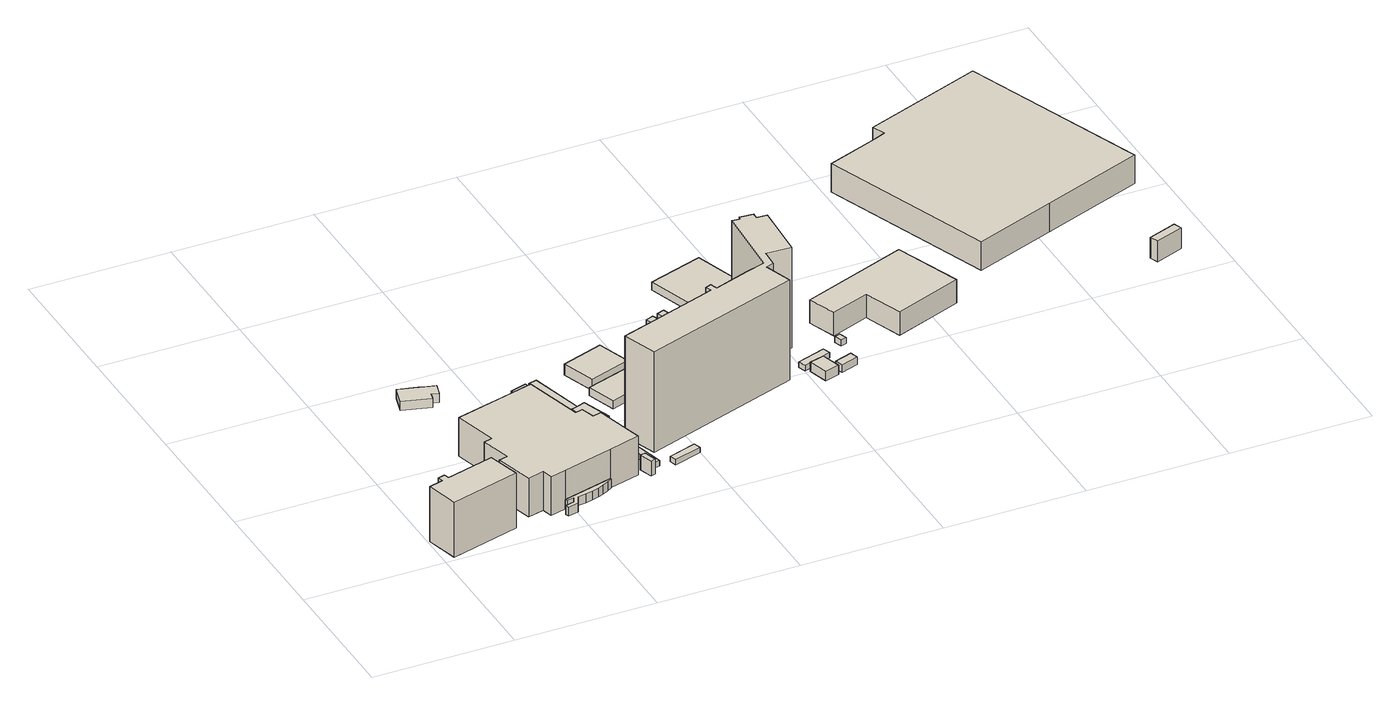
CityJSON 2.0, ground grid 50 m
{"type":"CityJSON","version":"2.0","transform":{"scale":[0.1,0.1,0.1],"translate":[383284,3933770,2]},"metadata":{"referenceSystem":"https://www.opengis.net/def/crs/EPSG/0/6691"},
"CityObjects":{
"building1":{"type":"Building","attributes":{"多摩水系多摩川、浅川、大栗川洪水浸水想定区域（計画規模）.規模":"L1","多摩水系多摩川、浅川、大栗川洪水浸水想定区域（計画規模）.浸水ランク":"2","多摩水系多摩川、浅川、大栗川洪水浸水想定区域（計画規模）.浸水深":2.05,"多摩水系多摩川、浅川、大栗川洪水浸水想定区域（想定最大規模）.規模":"L2","多摩水系多摩川、浅川、大栗川洪水浸水想定区域（想定最大規模）.浸水ランク":"3","多摩水系多摩川、浅川、大栗川洪水浸水想定区域（想定最大規模）.浸水深":3.03,"多摩水系多摩川、浅川、大栗川洪水浸水想定区域（想定最大規模）.継続時間":11.77,"measuredHeight":20.6,"BuildingDetails.buildingRoofEdgeArea":0,"BuildingDetails.districtsAndZonesType":"12","BuildingDetails.prefecture":"13","BuildingDetails.city":"13111","BuildingDetails.surveyYear":2016},"address":[{"country":"日本","locality":"東京都大田区南六郷三丁目"}],"geometry":[{"type":"Solid","lod":"1","boundaries":[[[[0,1,2,3,4,5,6,7]],[[6,8,9,7]],[[5,10,8,6]],[[4,11,10,5]],[[3,12,11,4]],[[2,13,12,3]],[[1,14,13,2]],[[0,15,14,1]],[[7,9,15,0]],[[8,10,11,12,13,14,15,9]]]]}]},
"building2":{"type":"Building","attributes":{"大字・町コード":"58","町・丁目コード":"3","13_区市町村コード_大字・町コード_町・丁目コード":"13111058003","多摩水系多摩川、浅川、大栗川洪水浸水想定区域（計画規模）.規模":"L1","多摩水系多摩川、浅川、大栗川洪水浸水想定区域（計画規模）.浸水ランク":"2","多摩水系多摩川、浅川、大栗川洪水浸水想定区域（計画規模）.浸水深":1.84,"多摩水系多摩川、浅川、大栗川洪水浸水想定区域（想定最大規模）.規模":"L2","多摩水系多摩川、浅川、大栗川洪水浸水想定区域（想定最大規模）.浸水ランク":"3","多摩水系多摩川、浅川、大栗川洪水浸水想定区域（想定最大規模）.浸水深":3.28,"多摩水系多摩川、浅川、大栗川洪水浸水想定区域（想定最大規模）.継続時間":15.07,"城南地区河川流域洪水浸水想定区域（想定最大規模）.規模":"L2","城南地区河川流域洪水浸水想定区域（想定最大規模）.浸水ランク":"1","城南地区河川流域洪水浸水想定区域（想定最大規模）.浸水深":0.08,"measuredHeight":3.4,"BuildingDetails.buildingRoofEdgeArea":87.39,"BuildingDetails.districtsAndZonesType":"12","BuildingDetails.prefecture":"13","BuildingDetails.city":"13111","BuildingDetails.surveyYear":2016},"address":[{"country":"日本","locality":"東京都大田区南六郷三丁目"}],"geometry":[{"type":"Solid","lod":"1","boundaries":[[[[16,17,18,19,20,21,22,23]],[[22,24,25,23]],[[21,26,24,22]],[[20,27,26,21]],[[19,28,27,20]],[[18,29,28,19]],[[17,30,29,18]],[[16,31,30,17]],[[23,25,31,16]],[[24,26,27,28,29,30,31,25]]]]}]},
"building3":{"type":"Building","attributes":{"大字・町コード":"58","町・丁目コード":"3","13_区市町村コード_大字・町コード_町・丁目コード":"13111058003","多摩水系多摩川、浅川、大栗川洪水浸水想定区域（計画規模）.規模":"L1","多摩水系多摩川、浅川、大栗川洪水浸水想定区域（計画規模）.浸水ランク":"2","多摩水系多摩川、浅川、大栗川洪水浸水想定区域（計画規模）.浸水深":1.81,"多摩水系多摩川、浅川、大栗川洪水浸水想定区域（想定最大規模）.規模":"L2","多摩水系多摩川、浅川、大栗川洪水浸水想定区域（想定最大規模）.浸水ランク":"2","多摩水系多摩川、浅川、大栗川洪水浸水想定区域（想定最大規模）.浸水深":2.9,"多摩水系多摩川、浅川、大栗川洪水浸水想定区域（想定最大規模）.継続時間":11.2,"measuredHeight":14.2,"BuildingDetails.buildingRoofEdgeArea":37.57,"BuildingDetails.districtsAndZonesType":"12","BuildingDetails.prefecture":"13","BuildingDetails.city":"13111","BuildingDetails.surveyYear":2016},"address":[{"country":"日本","locality":"東京都大田区南六郷三丁目"}],"geometry":[{"type":"Solid","lod":"1","boundaries":[[[[32,33,34,35,36,37,38,39,40,41,42,43,44,45,46]],[[45,47,48,46]],[[44,49,47,45]],[[43,50,49,44]],[[42,51,50,43]],[[41,52,51,42]],[[40,53,52,41]],[[39,54,53,40]],[[38,55,54,39]],[[37,56,55,38]],[[36,57,56,37]],[[35,58,57,36]],[[34,59,58,35]],[[33,60,59,34]],[[32,61,60,33]],[[46,48,61,32]],[[47,49,50,51,52,53,54,55,56,57,58,59,60,61,48]]]]}]},
"building4":{"type":"Building","attributes":{"大字・町コード":"58","町・丁目コード":"3","13_区市町村コード_大字・町コード_町・丁目コード":"13111058003","多摩水系多摩川、浅川、大栗川洪水浸水想定区域（計画規模）.規模":"L1","多摩水系多摩川、浅川、大栗川洪水浸水想定区域（計画規模）.浸水ランク":"2","多摩水系多摩川、浅川、大栗川洪水浸水想定区域（計画規模）.浸水深":1.79,"多摩水系多摩川、浅川、大栗川洪水浸水想定区域（想定最大規模）.規模":"L2","多摩水系多摩川、浅川、大栗川洪水浸水想定区域（想定最大規模）.浸水ランク":"3","多摩水系多摩川、浅川、大栗川洪水浸水想定区域（想定最大規模）.浸水深":3,"多摩水系多摩川、浅川、大栗川洪水浸水想定区域（想定最大規模）.継続時間":12,"measuredHeight":33,"BuildingDetails.buildingRoofEdgeArea":1595.52,"BuildingDetails.districtsAndZonesType":"12","BuildingDetails.prefecture":"13","BuildingDetails.city":"13111","BuildingDetails.surveyYear":2016},"address":[{"country":"日本","locality":"東京都大田区南六郷三丁目"}],"geometry":[{"type":"Solid","lod":"1","boundaries":[[[[62,63,64,65,66,67,68,69,70,71,72,73,74,75,76,77,78,79]],[[78,80,81,79]],[[77,82,80,78]],[[76,83,82,77]],[[75,84,83,76]],[[74,85,84,75]],[[73,86,85,74]],[[72,87,86,73]],[[71,88,87,72]],[[70,89,88,71]],[[69,90,89,70]],[[68,91,90,69]],[[67,92,91,68]],[[66,93,92,67]],[[65,94,93,66]],[[64,95,94,65]],[[63,96,95,64]],[[62,97,96,63]],[[79,81,97,62]],[[80,82,83,84,85,86,87,88,89,90,91,92,93,94,95,96,97,81]]]]}]},
"building5":{"type":"Building","attributes":{"大字・町コード":"58","町・丁目コード":"3","13_区市町村コード_大字・町コード_町・丁目コード":"13111058003","多摩水系多摩川、浅川、大栗川洪水浸水想定区域（計画規模）.規模":"L1","多摩水系多摩川、浅川、大栗川洪水浸水想定区域（計画規模）.浸水ランク":"2","多摩水系多摩川、浅川、大栗川洪水浸水想定区域（計画規模）.浸水深":2.07,"多摩水系多摩川、浅川、大栗川洪水浸水想定区域（想定最大規模）.規模":"L2","多摩水系多摩川、浅川、大栗川洪水浸水想定区域（想定最大規模）.浸水ランク":"2","多摩水系多摩川、浅川、大栗川洪水浸水想定区域（想定最大規模）.浸水深":2.94,"多摩水系多摩川、浅川、大栗川洪水浸水想定区域（想定最大規模）.継続時間":11.47,"measuredHeight":5.6,"BuildingDetails.buildingRoofEdgeArea":9.25,"BuildingDetails.districtsAndZonesType":"12","BuildingDetails.prefecture":"13","BuildingDetails.city":"13111","BuildingDetails.surveyYear":2016},"address":[{"country":"日本","locality":"東京都大田区南六郷三丁目"}],"geometry":[{"type":"Solid","lod":"1","boundaries":[[[[98,99,100,101]],[[100,102,103,101]],[[99,104,102,100]],[[98,105,104,99]],[[101,103,105,98]],[[102,104,105,103]]]]}]},
"building6":{"type":"Building","attributes":{"大字・町コード":"58","町・丁目コード":"3","13_区市町村コード_大字・町コード_町・丁目コード":"13111058003","多摩水系多摩川、浅川、大栗川洪水浸水想定区域（計画規模）.規模":"L1","多摩水系多摩川、浅川、大栗川洪水浸水想定区域（計画規模）.浸水ランク":"2","多摩水系多摩川、浅川、大栗川洪水浸水想定区域（計画規模）.浸水深":1.73,"多摩水系多摩川、浅川、大栗川洪水浸水想定区域（想定最大規模）.規模":"L2","多摩水系多摩川、浅川、大栗川洪水浸水想定区域（想定最大規模）.浸水ランク":"3","多摩水系多摩川、浅川、大栗川洪水浸水想定区域（想定最大規模）.浸水深":3.16,"多摩水系多摩川、浅川、大栗川洪水浸水想定区域（想定最大規模）.継続時間":13.58,"城南地区河川流域洪水浸水想定区域（想定最大規模）.規模":"L2","城南地区河川流域洪水浸水想定区域（想定最大規模）.浸水ランク":"1","城南地区河川流域洪水浸水想定区域（想定最大規模）.浸水深":0.024,"measuredHeight":3,"BuildingDetails.buildingRoofEdgeArea":34.64,"BuildingDetails.districtsAndZonesType":"12","BuildingDetails.prefecture":"13","BuildingDetails.city":"13111","BuildingDetails.surveyYear":2016},"address":[{"country":"日本","locality":"東京都大田区南六郷三丁目"}],"geometry":[{"type":"Solid","lod":"1","boundaries":[[[[106,107,108,109]],[[108,110,111,109]],[[107,112,110,108]],[[106,113,112,107]],[[109,111,113,106]],[[110,112,113,111]]]]}]},
"building7":{"type":"Building","attributes":{"大字・町コード":"58","町・丁目コード":"3","13_区市町村コード_大字・町コード_町・丁目コード":"13111058003","多摩水系多摩川、浅川、大栗川洪水浸水想定区域（計画規模）.規模":"L1","多摩水系多摩川、浅川、大栗川洪水浸水想定区域（計画規模）.浸水ランク":"2","多摩水系多摩川、浅川、大栗川洪水浸水想定区域（計画規模）.浸水深":2.07,"多摩水系多摩川、浅川、大栗川洪水浸水想定区域（想定最大規模）.規模":"L2","多摩水系多摩川、浅川、大栗川洪水浸水想定区域（想定最大規模）.浸水ランク":"2","多摩水系多摩川、浅川、大栗川洪水浸水想定区域（想定最大規模）.浸水深":2.94,"多摩水系多摩川、浅川、大栗川洪水浸水想定区域（想定最大規模）.継続時間":11.47,"measuredHeight":2.1,"BuildingDetails.buildingRoofEdgeArea":70.02,"BuildingDetails.districtsAndZonesType":"12","BuildingDetails.prefecture":"13","BuildingDetails.city":"13111","BuildingDetails.surveyYear":2016},"address":[{"country":"日本","locality":"東京都大田区南六郷三丁目"}],"geometry":[{"type":"Solid","lod":"1","boundaries":[[[[114,115,116,117]],[[116,118,119,117]],[[115,120,118,116]],[[114,121,120,115]],[[117,119,121,114]],[[118,120,121,119]]]]}]},
"building8":{"type":"Building","attributes":{"大字・町コード":"58","町・丁目コード":"3","13_区市町村コード_大字・町コード_町・丁目コード":"13111058003","多摩水系多摩川、浅川、大栗川洪水浸水想定区域（計画規模）.規模":"L1","多摩水系多摩川、浅川、大栗川洪水浸水想定区域（計画規模）.浸水ランク":"2","多摩水系多摩川、浅川、大栗川洪水浸水想定区域（計画規模）.浸水深":1.91,"多摩水系多摩川、浅川、大栗川洪水浸水想定区域（想定最大規模）.規模":"L2","多摩水系多摩川、浅川、大栗川洪水浸水想定区域（想定最大規模）.浸水ランク":"2","多摩水系多摩川、浅川、大栗川洪水浸水想定区域（想定最大規模）.浸水深":2.97,"多摩水系多摩川、浅川、大栗川洪水浸水想定区域（想定最大規模）.継続時間":11.72,"城南地区河川流域洪水浸水想定区域（想定最大規模）.規模":"L2","城南地区河川流域洪水浸水想定区域（想定最大規模）.浸水ランク":"1","城南地区河川流域洪水浸水想定区域（想定最大規模）.浸水深":0.08,"measuredHeight":2.3,"BuildingDetails.buildingRoofEdgeArea":62.45,"BuildingDetails.districtsAndZonesType":"12","BuildingDetails.prefecture":"13","BuildingDetails.city":"13111","BuildingDetails.surveyYear":2016},"address":[{"country":"日本","locality":"東京都大田区南六郷三丁目"}],"geometry":[{"type":"Solid","lod":"1","boundaries":[[[[122,123,124,125]],[[124,126,127,125]],[[123,128,126,124]],[[122,129,128,123]],[[125,127,129,122]],[[126,128,129,127]]]]}]},
"building9":{"type":"Building","attributes":{"大字・町コード":"58","町・丁目コード":"3","13_区市町村コード_大字・町コード_町・丁目コード":"13111058003","多摩水系多摩川、浅川、大栗川洪水浸水想定区域（計画規模）.規模":"L1","多摩水系多摩川、浅川、大栗川洪水浸水想定区域（計画規模）.浸水ランク":"2","多摩水系多摩川、浅川、大栗川洪水浸水想定区域（計画規模）.浸水深":1.91,"多摩水系多摩川、浅川、大栗川洪水浸水想定区域（想定最大規模）.規模":"L2","多摩水系多摩川、浅川、大栗川洪水浸水想定区域（想定最大規模）.浸水ランク":"2","多摩水系多摩川、浅川、大栗川洪水浸水想定区域（想定最大規模）.浸水深":2.97,"多摩水系多摩川、浅川、大栗川洪水浸水想定区域（想定最大規模）.継続時間":11.72,"measuredHeight":2.4,"BuildingDetails.buildingRoofEdgeArea":62.15,"BuildingDetails.districtsAndZonesType":"12","BuildingDetails.prefecture":"13","BuildingDetails.city":"13111","BuildingDetails.surveyYear":2016},"address":[{"country":"日本","locality":"東京都大田区南六郷三丁目"}],"geometry":[{"type":"Solid","lod":"1","boundaries":[[[[130,131,132,133]],[[132,134,135,133]],[[131,136,134,132]],[[130,137,136,131]],[[133,135,137,130]],[[134,136,137,135]]]]}]},
"building10":{"type":"Building","attributes":{"大字・町コード":"58","町・丁目コード":"3","13_区市町村コード_大字・町コード_町・丁目コード":"13111058003","多摩水系多摩川、浅川、大栗川洪水浸水想定区域（計画規模）.規模":"L1","多摩水系多摩川、浅川、大栗川洪水浸水想定区域（計画規模）.浸水ランク":"2","多摩水系多摩川、浅川、大栗川洪水浸水想定区域（計画規模）.浸水深":2.07,"多摩水系多摩川、浅川、大栗川洪水浸水想定区域（想定最大規模）.規模":"L2","多摩水系多摩川、浅川、大栗川洪水浸水想定区域（想定最大規模）.浸水ランク":"2","多摩水系多摩川、浅川、大栗川洪水浸水想定区域（想定最大規模）.浸水深":2.94,"多摩水系多摩川、浅川、大栗川洪水浸水想定区域（想定最大規模）.継続時間":11.47,"measuredHeight":5.5,"BuildingDetails.buildingRoofEdgeArea":28.66,"BuildingDetails.districtsAndZonesType":"12","BuildingDetails.prefecture":"13","BuildingDetails.city":"13111","BuildingDetails.surveyYear":2016},"address":[{"country":"日本","locality":"東京都大田区南六郷三丁目"}],"geometry":[{"type":"Solid","lod":"1","boundaries":[[[[138,139,140,141]],[[140,142,143,141]],[[139,144,142,140]],[[138,145,144,139]],[[141,143,145,138]],[[142,144,145,143]]]]}]},
"building11":{"type":"Building","attributes":{"大字・町コード":"58","町・丁目コード":"3","13_区市町村コード_大字・町コード_町・丁目コード":"13111058003","多摩水系多摩川、浅川、大栗川洪水浸水想定区域（計画規模）.規模":"L1","多摩水系多摩川、浅川、大栗川洪水浸水想定区域（計画規模）.浸水ランク":"2","多摩水系多摩川、浅川、大栗川洪水浸水想定区域（計画規模）.浸水深":1.58,"多摩水系多摩川、浅川、大栗川洪水浸水想定区域（想定最大規模）.規模":"L2","多摩水系多摩川、浅川、大栗川洪水浸水想定区域（想定最大規模）.浸水ランク":"2","多摩水系多摩川、浅川、大栗川洪水浸水想定区域（想定最大規模）.浸水深":2.84,"多摩水系多摩川、浅川、大栗川洪水浸水想定区域（想定最大規模）.継続時間":11.78,"城南地区河川流域洪水浸水想定区域（想定最大規模）.規模":"L2","城南地区河川流域洪水浸水想定区域（想定最大規模）.浸水ランク":"1","城南地区河川流域洪水浸水想定区域（想定最大規模）.浸水深":0.02,"measuredHeight":4.6,"BuildingDetails.buildingRoofEdgeArea":197.22,"BuildingDetails.districtsAndZonesType":"12","BuildingDetails.prefecture":"13","BuildingDetails.city":"13111","BuildingDetails.surveyYear":2016},"address":[{"country":"日本","locality":"東京都大田区南六郷三丁目"}],"geometry":[{"type":"Solid","lod":"1","boundaries":[[[[146,147,148,149]],[[148,150,151,149]],[[147,152,150,148]],[[146,153,152,147]],[[149,151,153,146]],[[150,152,153,151]]]]}]},
"building12":{"type":"Building","attributes":{"大字・町コード":"58","町・丁目コード":"3","13_区市町村コード_大字・町コード_町・丁目コード":"13111058003","多摩水系多摩川、浅川、大栗川洪水浸水想定区域（計画規模）.規模":"L1","多摩水系多摩川、浅川、大栗川洪水浸水想定区域（計画規模）.浸水ランク":"2","多摩水系多摩川、浅川、大栗川洪水浸水想定区域（計画規模）.浸水深":1.81,"多摩水系多摩川、浅川、大栗川洪水浸水想定区域（想定最大規模）.規模":"L2","多摩水系多摩川、浅川、大栗川洪水浸水想定区域（想定最大規模）.浸水ランク":"2","多摩水系多摩川、浅川、大栗川洪水浸水想定区域（想定最大規模）.浸水深":2.87,"多摩水系多摩川、浅川、大栗川洪水浸水想定区域（想定最大規模）.継続時間":11.72,"城南地区河川流域洪水浸水想定区域（想定最大規模）.規模":"L2","城南地区河川流域洪水浸水想定区域（想定最大規模）.浸水ランク":"1","城南地区河川流域洪水浸水想定区域（想定最大規模）.浸水深":0.01,"measuredHeight":4.5,"BuildingDetails.buildingRoofEdgeArea":563.83,"BuildingDetails.districtsAndZonesType":"12","BuildingDetails.prefecture":"13","BuildingDetails.city":"13111","BuildingDetails.surveyYear":2016},"address":[{"country":"日本","locality":"東京都大田区南六郷三丁目"}],"geometry":[{"type":"Solid","lod":"1","boundaries":[[[[154,155,156,157,158,159,160,161]],[[160,162,163,161]],[[159,164,162,160]],[[158,165,164,159]],[[157,166,165,158]],[[156,167,166,157]],[[155,168,167,156]],[[154,169,168,155]],[[161,163,169,154]],[[162,164,165,166,167,168,169,163]]]]}]},
"building13":{"type":"Building","attributes":{"大字・町コード":"58","町・丁目コード":"3","13_区市町村コード_大字・町コード_町・丁目コード":"13111058003","多摩水系多摩川、浅川、大栗川洪水浸水想定区域（計画規模）.規模":"L1","多摩水系多摩川、浅川、大栗川洪水浸水想定区域（計画規模）.浸水ランク":"2","多摩水系多摩川、浅川、大栗川洪水浸水想定区域（計画規模）.浸水深":2.07,"多摩水系多摩川、浅川、大栗川洪水浸水想定区域（想定最大規模）.規模":"L2","多摩水系多摩川、浅川、大栗川洪水浸水想定区域（想定最大規模）.浸水ランク":"2","多摩水系多摩川、浅川、大栗川洪水浸水想定区域（想定最大規模）.浸水深":2.94,"多摩水系多摩川、浅川、大栗川洪水浸水想定区域（想定最大規模）.継続時間":11.47,"城南地区河川流域洪水浸水想定区域（想定最大規模）.規模":"L2","城南地区河川流域洪水浸水想定区域（想定最大規模）.浸水ランク":"1","城南地区河川流域洪水浸水想定区域（想定最大規模）.浸水深":0.096,"measuredHeight":42.7,"BuildingDetails.buildingRoofEdgeArea":1057.32,"BuildingDetails.districtsAndZonesType":"12","BuildingDetails.prefecture":"13","BuildingDetails.city":"13111","BuildingDetails.surveyYear":2016},"address":[{"country":"日本","locality":"東京都大田区南六郷三丁目"}],"geometry":[{"type":"Solid","lod":"1","boundaries":[[[[170,171,172,173,174,175,176,177,178,179,180,181,182,183,184,185,186,187,188,189,190,191]],[[190,192,193,191]],[[189,194,192,190]],[[188,195,194,189]],[[187,196,195,188]],[[186,197,196,187]],[[185,198,197,186]],[[184,199,198,185]],[[183,200,199,184]],[[182,201,200,183]],[[181,202,201,182]],[[180,203,202,181]],[[179,204,203,180]],[[178,205,204,179]],[[177,206,205,178]],[[176,207,206,177]],[[175,208,207,176]],[[174,209,208,175]],[[173,210,209,174]],[[172,211,210,173]],[[171,212,211,172]],[[170,213,212,171]],[[191,193,213,170]],[[192,194,195,196,197,198,199,200,201,202,203,204,205,206,207,208,209,210,211,212,213,193]]]]}]},
"building14":{"type":"Building","attributes":{"大字・町コード":"58","町・丁目コード":"3","13_区市町村コード_大字・町コード_町・丁目コード":"13111058003","多摩水系多摩川、浅川、大栗川洪水浸水想定区域（計画規模）.規模":"L1","多摩水系多摩川、浅川、大栗川洪水浸水想定区域（計画規模）.浸水ランク":"2","多摩水系多摩川、浅川、大栗川洪水浸水想定区域（計画規模）.浸水深":1.36,"多摩水系多摩川、浅川、大栗川洪水浸水想定区域（想定最大規模）.規模":"L2","多摩水系多摩川、浅川、大栗川洪水浸水想定区域（想定最大規模）.浸水ランク":"2","多摩水系多摩川、浅川、大栗川洪水浸水想定区域（想定最大規模）.浸水深":2.71,"多摩水系多摩川、浅川、大栗川洪水浸水想定区域（想定最大規模）.継続時間":11.72,"measuredHeight":2.3,"BuildingDetails.buildingRoofEdgeArea":36.89,"BuildingDetails.districtsAndZonesType":"12","BuildingDetails.prefecture":"13","BuildingDetails.city":"13111","BuildingDetails.surveyYear":2016},"address":[{"country":"日本","locality":"東京都大田区南六郷三丁目"}],"geometry":[{"type":"Solid","lod":"1","boundaries":[[[[214,215,216,217]],[[216,218,219,217]],[[215,220,218,216]],[[214,221,220,215]],[[217,219,221,214]],[[218,220,221,219]]]]}]},
"building15":{"type":"Building","attributes":{"大字・町コード":"58","町・丁目コード":"3","13_区市町村コード_大字・町コード_町・丁目コード":"13111058003","多摩水系多摩川、浅川、大栗川洪水浸水想定区域（計画規模）.規模":"L1","多摩水系多摩川、浅川、大栗川洪水浸水想定区域（計画規模）.浸水ランク":"2","多摩水系多摩川、浅川、大栗川洪水浸水想定区域（計画規模）.浸水深":1.33,"多摩水系多摩川、浅川、大栗川洪水浸水想定区域（想定最大規模）.規模":"L2","多摩水系多摩川、浅川、大栗川洪水浸水想定区域（想定最大規模）.浸水ランク":"2","多摩水系多摩川、浅川、大栗川洪水浸水想定区域（想定最大規模）.浸水深":2.6,"多摩水系多摩川、浅川、大栗川洪水浸水想定区域（想定最大規模）.継続時間":10.93,"measuredHeight":2.4,"BuildingDetails.buildingRoofEdgeArea":28.53,"BuildingDetails.districtsAndZonesType":"12","BuildingDetails.prefecture":"13","BuildingDetails.city":"13111","BuildingDetails.surveyYear":2016},"address":[{"country":"日本","locality":"東京都大田区南六郷三丁目"}],"geometry":[{"type":"Solid","lod":"1","boundaries":[[[[222,223,224,225]],[[224,226,227,225]],[[223,228,226,224]],[[222,229,228,223]],[[225,227,229,222]],[[226,228,229,227]]]]}]},
"building16":{"type":"Building","attributes":{"大字・町コード":"58","町・丁目コード":"3","13_区市町村コード_大字・町コード_町・丁目コード":"13111058003","多摩水系多摩川、浅川、大栗川洪水浸水想定区域（計画規模）.規模":"L1","多摩水系多摩川、浅川、大栗川洪水浸水想定区域（計画規模）.浸水ランク":"2","多摩水系多摩川、浅川、大栗川洪水浸水想定区域（計画規模）.浸水深":1.97,"多摩水系多摩川、浅川、大栗川洪水浸水想定区域（想定最大規模）.規模":"L2","多摩水系多摩川、浅川、大栗川洪水浸水想定区域（想定最大規模）.浸水ランク":"2","多摩水系多摩川、浅川、大栗川洪水浸水想定区域（想定最大規模）.浸水深":2.86,"多摩水系多摩川、浅川、大栗川洪水浸水想定区域（想定最大規模）.継続時間":10.65,"城南地区河川流域洪水浸水想定区域（想定最大規模）.規模":"L2","城南地区河川流域洪水浸水想定区域（想定最大規模）.浸水ランク":"1","城南地区河川流域洪水浸水想定区域（想定最大規模）.浸水深":0.01,"measuredHeight":7.3,"BuildingDetails.buildingRoofEdgeArea":30.45,"BuildingDetails.districtsAndZonesType":"12","BuildingDetails.prefecture":"13","BuildingDetails.city":"13111","BuildingDetails.surveyYear":2016},"address":[{"country":"日本","locality":"東京都大田区南六郷三丁目"}],"geometry":[{"type":"Solid","lod":"1","boundaries":[[[[185,230,231,232,233,186]],[[233,234,235,186]],[[232,236,234,233]],[[231,237,236,232]],[[230,238,237,231]],[[185,239,238,230]],[[186,235,239,185]],[[234,236,237,238,239,235]]]]}]},
"building17":{"type":"Building","attributes":{"大字・町コード":"58","町・丁目コード":"3","13_区市町村コード_大字・町コード_町・丁目コード":"13111058003","多摩水系多摩川、浅川、大栗川洪水浸水想定区域（計画規模）.規模":"L1","多摩水系多摩川、浅川、大栗川洪水浸水想定区域（計画規模）.浸水ランク":"2","多摩水系多摩川、浅川、大栗川洪水浸水想定区域（計画規模）.浸水深":1.64,"多摩水系多摩川、浅川、大栗川洪水浸水想定区域（想定最大規模）.規模":"L2","多摩水系多摩川、浅川、大栗川洪水浸水想定区域（想定最大規模）.浸水ランク":"2","多摩水系多摩川、浅川、大栗川洪水浸水想定区域（想定最大規模）.浸水深":2.71,"多摩水系多摩川、浅川、大栗川洪水浸水想定区域（想定最大規模）.継続時間":10.93,"城南地区河川流域洪水浸水想定区域（想定最大規模）.規模":"L2","城南地区河川流域洪水浸水想定区域（想定最大規模）.浸水ランク":"1","城南地区河川流域洪水浸水想定区域（想定最大規模）.浸水深":0.096,"measuredHeight":2.2,"BuildingDetails.buildingRoofEdgeArea":19.71,"BuildingDetails.districtsAndZonesType":"12","BuildingDetails.prefecture":"13","BuildingDetails.city":"13111","BuildingDetails.surveyYear":2016},"address":[{"country":"日本","locality":"東京都大田区南六郷三丁目"}],"geometry":[{"type":"Solid","lod":"1","boundaries":[[[[240,241,242,243]],[[242,244,245,243]],[[241,246,244,242]],[[240,247,246,241]],[[243,245,247,240]],[[244,246,247,245]]]]}]},
"building18":{"type":"Building","attributes":{"大字・町コード":"58","町・丁目コード":"3","13_区市町村コード_大字・町コード_町・丁目コード":"13111058003","多摩水系多摩川、浅川、大栗川洪水浸水想定区域（計画規模）.規模":"L1","多摩水系多摩川、浅川、大栗川洪水浸水想定区域（計画規模）.浸水ランク":"2","多摩水系多摩川、浅川、大栗川洪水浸水想定区域（計画規模）.浸水深":2.2,"多摩水系多摩川、浅川、大栗川洪水浸水想定区域（想定最大規模）.規模":"L2","多摩水系多摩川、浅川、大栗川洪水浸水想定区域（想定最大規模）.浸水ランク":"2","多摩水系多摩川、浅川、大栗川洪水浸水想定区域（想定最大規模）.浸水深":2.97,"多摩水系多摩川、浅川、大栗川洪水浸水想定区域（想定最大規模）.継続時間":11.47,"城南地区河川流域洪水浸水想定区域（想定最大規模）.規模":"L2","城南地区河川流域洪水浸水想定区域（想定最大規模）.浸水ランク":"1","城南地区河川流域洪水浸水想定区域（想定最大規模）.浸水深":0.109,"measuredHeight":3.9,"BuildingDetails.buildingRoofEdgeArea":39.89,"BuildingDetails.districtsAndZonesType":"12","BuildingDetails.prefecture":"13","BuildingDetails.city":"13111","BuildingDetails.surveyYear":2016},"address":[{"country":"日本","locality":"東京都大田区南六郷三丁目"}],"geometry":[{"type":"Solid","lod":"1","boundaries":[[[[248,249,250,251]],[[250,252,253,251]],[[249,254,252,250]],[[248,255,254,249]],[[251,253,255,248]],[[252,254,255,253]]]]}]},
"building19":{"type":"Building","attributes":{"大字・町コード":"58","町・丁目コード":"3","13_区市町村コード_大字・町コード_町・丁目コード":"13111058003","多摩水系多摩川、浅川、大栗川洪水浸水想定区域（計画規模）.規模":"L1","多摩水系多摩川、浅川、大栗川洪水浸水想定区域（計画規模）.浸水ランク":"2","多摩水系多摩川、浅川、大栗川洪水浸水想定区域（計画規模）.浸水深":2.1,"多摩水系多摩川、浅川、大栗川洪水浸水想定区域（想定最大規模）.規模":"L2","多摩水系多摩川、浅川、大栗川洪水浸水想定区域（想定最大規模）.浸水ランク":"2","多摩水系多摩川、浅川、大栗川洪水浸水想定区域（想定最大規模）.浸水深":2.87,"多摩水系多摩川、浅川、大栗川洪水浸水想定区域（想定最大規模）.継続時間":11.47,"城南地区河川流域洪水浸水想定区域（想定最大規模）.規模":"L2","城南地区河川流域洪水浸水想定区域（想定最大規模）.浸水ランク":"1","城南地区河川流域洪水浸水想定区域（想定最大規模）.浸水深":0.109,"measuredHeight":2.2,"BuildingDetails.buildingRoofEdgeArea":30.83,"BuildingDetails.districtsAndZonesType":"12","BuildingDetails.prefecture":"13","BuildingDetails.city":"13111","BuildingDetails.surveyYear":2016},"address":[{"country":"日本","locality":"東京都大田区南六郷三丁目"}],"geometry":[{"type":"Solid","lod":"1","boundaries":[[[[256,257,258,259]],[[258,260,261,259]],[[257,262,260,258]],[[256,263,262,257]],[[259,261,263,256]],[[260,262,263,261]]]]}]},
"building20":{"type":"Building","attributes":{"大字・町コード":"58","町・丁目コード":"3","13_区市町村コード_大字・町コード_町・丁目コード":"13111058003","多摩水系多摩川、浅川、大栗川洪水浸水想定区域（計画規模）.規模":"L1","多摩水系多摩川、浅川、大栗川洪水浸水想定区域（計画規模）.浸水ランク":"2","多摩水系多摩川、浅川、大栗川洪水浸水想定区域（計画規模）.浸水深":1.53,"多摩水系多摩川、浅川、大栗川洪水浸水想定区域（想定最大規模）.規模":"L2","多摩水系多摩川、浅川、大栗川洪水浸水想定区域（想定最大規模）.浸水ランク":"2","多摩水系多摩川、浅川、大栗川洪水浸水想定区域（想定最大規模）.浸水深":2.8,"多摩水系多摩川、浅川、大栗川洪水浸水想定区域（想定最大規模）.継続時間":10.93,"城南地区河川流域洪水浸水想定区域（想定最大規模）.規模":"L2","城南地区河川流域洪水浸水想定区域（想定最大規模）.浸水ランク":"1","城南地区河川流域洪水浸水想定区域（想定最大規模）.浸水深":0.031,"measuredHeight":4.4,"BuildingDetails.buildingRoofEdgeArea":486.21,"BuildingDetails.districtsAndZonesType":"12","BuildingDetails.prefecture":"13","BuildingDetails.city":"13111","BuildingDetails.surveyYear":2016},"address":[{"country":"日本","locality":"東京都大田区南六郷三丁目"}],"geometry":[{"type":"Solid","lod":"1","boundaries":[[[[264,265,266,267,268,269,270,271,272,273]],[[272,274,275,273]],[[271,276,274,272]],[[270,277,276,271]],[[269,278,277,270]],[[268,279,278,269]],[[267,280,279,268]],[[266,281,280,267]],[[265,282,281,266]],[[264,283,282,265]],[[273,275,283,264]],[[274,276,277,278,279,280,281,282,283,275]]]]}]},
"building21":{"type":"Building","attributes":{"大字・町コード":"58","町・丁目コード":"3","13_区市町村コード_大字・町コード_町・丁目コード":"13111058003","多摩水系多摩川、浅川、大栗川洪水浸水想定区域（計画規模）.規模":"L1","多摩水系多摩川、浅川、大栗川洪水浸水想定区域（計画規模）.浸水ランク":"2","多摩水系多摩川、浅川、大栗川洪水浸水想定区域（計画規模）.浸水深":2.2,"多摩水系多摩川、浅川、大栗川洪水浸水想定区域（想定最大規模）.規模":"L2","多摩水系多摩川、浅川、大栗川洪水浸水想定区域（想定最大規模）.浸水ランク":"2","多摩水系多摩川、浅川、大栗川洪水浸水想定区域（想定最大規模）.浸水深":2.97,"多摩水系多摩川、浅川、大栗川洪水浸水想定区域（想定最大規模）.継続時間":11.47,"城南地区河川流域洪水浸水想定区域（想定最大規模）.規模":"L2","城南地区河川流域洪水浸水想定区域（想定最大規模）.浸水ランク":"1","城南地区河川流域洪水浸水想定区域（想定最大規模）.浸水深":0.202,"measuredHeight":3,"BuildingDetails.buildingRoofEdgeArea":19.64,"BuildingDetails.districtsAndZonesType":"12","BuildingDetails.prefecture":"13","BuildingDetails.city":"13111","BuildingDetails.surveyYear":2016},"address":[{"country":"日本","locality":"東京都大田区南六郷三丁目"}],"geometry":[{"type":"Solid","lod":"1","boundaries":[[[[284,285,286,287]],[[286,288,289,287]],[[285,290,288,286]],[[284,291,290,285]],[[287,289,291,284]],[[288,290,291,289]]]]}]},
"building22":{"type":"Building","attributes":{"大字・町コード":"58","町・丁目コード":"3","13_区市町村コード_大字・町コード_町・丁目コード":"13111058003","多摩水系多摩川、浅川、大栗川洪水浸水想定区域（計画規模）.規模":"L1","多摩水系多摩川、浅川、大栗川洪水浸水想定区域（計画規模）.浸水ランク":"2","多摩水系多摩川、浅川、大栗川洪水浸水想定区域（計画規模）.浸水深":2.2,"多摩水系多摩川、浅川、大栗川洪水浸水想定区域（想定最大規模）.規模":"L2","多摩水系多摩川、浅川、大栗川洪水浸水想定区域（想定最大規模）.浸水ランク":"2","多摩水系多摩川、浅川、大栗川洪水浸水想定区域（想定最大規模）.浸水深":2.97,"多摩水系多摩川、浅川、大栗川洪水浸水想定区域（想定最大規模）.継続時間":11.47,"城南地区河川流域洪水浸水想定区域（想定最大規模）.規模":"L2","城南地区河川流域洪水浸水想定区域（想定最大規模）.浸水ランク":"1","城南地区河川流域洪水浸水想定区域（想定最大規模）.浸水深":0.202,"measuredHeight":2.2,"BuildingDetails.buildingRoofEdgeArea":18.19,"BuildingDetails.districtsAndZonesType":"12","BuildingDetails.prefecture":"13","BuildingDetails.city":"13111","BuildingDetails.surveyYear":2016},"address":[{"country":"日本","locality":"東京都大田区南六郷三丁目"}],"geometry":[{"type":"Solid","lod":"1","boundaries":[[[[292,293,294,295]],[[294,296,297,295]],[[293,298,296,294]],[[292,299,298,293]],[[295,297,299,292]],[[296,298,299,297]]]]}]},
"building23":{"type":"Building","attributes":{"大字・町コード":"58","町・丁目コード":"3","13_区市町村コード_大字・町コード_町・丁目コード":"13111058003","多摩水系多摩川、浅川、大栗川洪水浸水想定区域（計画規模）.規模":"L1","多摩水系多摩川、浅川、大栗川洪水浸水想定区域（計画規模）.浸水ランク":"2","多摩水系多摩川、浅川、大栗川洪水浸水想定区域（計画規模）.浸水深":1.65,"多摩水系多摩川、浅川、大栗川洪水浸水想定区域（想定最大規模）.規模":"L2","多摩水系多摩川、浅川、大栗川洪水浸水想定区域（想定最大規模）.浸水ランク":"2","多摩水系多摩川、浅川、大栗川洪水浸水想定区域（想定最大規模）.浸水深":2.7,"多摩水系多摩川、浅川、大栗川洪水浸水想定区域（想定最大規模）.継続時間":11.22,"城南地区河川流域洪水浸水想定区域（想定最大規模）.規模":"L2","城南地区河川流域洪水浸水想定区域（想定最大規模）.浸水ランク":"1","城南地区河川流域洪水浸水想定区域（想定最大規模）.浸水深":0.35,"measuredHeight":9.8,"BuildingDetails.buildingRoofEdgeArea":812.62,"BuildingDetails.districtsAndZonesType":"12","BuildingDetails.prefecture":"13","BuildingDetails.city":"13111","BuildingDetails.surveyYear":2016},"address":[{"country":"日本","locality":"東京都大田区南六郷三丁目"}],"geometry":[{"type":"Solid","lod":"1","boundaries":[[[[300,301,302,303,304,305]],[[304,306,307,305]],[[303,308,306,304]],[[302,309,308,303]],[[301,310,309,302]],[[300,311,310,301]],[[305,307,311,300]],[[306,308,309,310,311,307]]]]}]},
"building24":{"type":"Building","attributes":{"大字・町コード":"58","町・丁目コード":"3","13_区市町村コード_大字・町コード_町・丁目コード":"13111058003","多摩水系多摩川、浅川、大栗川洪水浸水想定区域（計画規模）.規模":"L1","多摩水系多摩川、浅川、大栗川洪水浸水想定区域（計画規模）.浸水ランク":"2","多摩水系多摩川、浅川、大栗川洪水浸水想定区域（計画規模）.浸水深":0.65,"多摩水系多摩川、浅川、大栗川洪水浸水想定区域（想定最大規模）.規模":"L2","多摩水系多摩川、浅川、大栗川洪水浸水想定区域（想定最大規模）.浸水ランク":"2","多摩水系多摩川、浅川、大栗川洪水浸水想定区域（想定最大規模）.浸水深":2.16,"多摩水系多摩川、浅川、大栗川洪水浸水想定区域（想定最大規模）.継続時間":10.82,"城南地区河川流域洪水浸水想定区域（想定最大規模）.規模":"L2","城南地区河川流域洪水浸水想定区域（想定最大規模）.浸水ランク":"1","城南地区河川流域洪水浸水想定区域（想定最大規模）.浸水深":0.034,"measuredHeight":11.5,"BuildingDetails.buildingRoofEdgeArea":4824.35,"BuildingDetails.districtsAndZonesType":"12","BuildingDetails.prefecture":"13","BuildingDetails.city":"13111","BuildingDetails.surveyYear":2016},"address":[{"country":"日本","locality":"東京都大田区南六郷三丁目"}],"geometry":[{"type":"Solid","lod":"1","boundaries":[[[[312,313,314,315,316,317,318,319]],[[318,320,321,319]],[[317,322,320,318]],[[316,323,322,317]],[[315,324,323,316]],[[314,325,324,315]],[[313,326,325,314]],[[312,327,326,313]],[[319,321,327,312]],[[320,322,323,324,325,326,327,321]]]]}]},
"building25":{"type":"Building","attributes":{"measuredHeight":8.2,"BuildingDetails.buildingRoofEdgeArea":0,"BuildingDetails.prefecture":"13","BuildingDetails.city":"13111","BuildingDetails.surveyYear":2016},"address":[{"country":"日本","locality":"東京都大田区南六郷三丁目"}],"geometry":[{"type":"Solid","lod":"1","boundaries":[[[[328,329,330,331]],[[330,332,333,331]],[[329,334,332,330]],[[328,335,334,329]],[[331,333,335,328]],[[332,334,335,333]]]]}]}
},
"vertices":[
[33,6,7],[2,122,7],[54,136,7],[49,156,7],[74,163,7],[79,144,7],[251,191,7],[283,74,7],[251,191,213],[283,74,213],[79,144,213],[74,163,213],[49,156,213],[54,136,213],[2,122,213],[33,6,213],
[365,895,3],[395,887,3],[382,842,3],[357,849,3],[350,824,3],[251,852,3],[270,922,3],[338,903,3],[270,922,37],[338,903,37],[251,852,37],[350,824,37],[357,849,37],[382,842,37],[395,887,37],[365,895,37],
[635,141,9],[612,129,9],[592,121,9],[567,113,9],[541,108,9],[514,104,9],[497,71,9],[460,62,9],[456,76,9],[488,84,9],[498,103,9],[473,101,9],[470,108,9],[650,156,9],[652,152,9],[650,156,42],[652,152,42],[470,108,42],[473,101,42],[498,103,42],[488,84,42],[456,76,42],[460,62,42],[497,71,42],[514,104,42],[541,108,42],[567,113,42],[592,121,42],[612,129,42],[635,141,42],
[672,404,6],[686,355,6],[717,363,6],[764,187,6],[650,156,6],[470,108,6],[414,93,6],[404,132,6],[346,117,6],[309,253,6],[340,261,6],[312,368,6],[341,376,6],[300,530,6],[408,559,6],[475,577,6],[589,607,6],[645,397,6],[589,607,151],[645,397,151],[475,577,151],[408,559,151],[300,530,151],[341,376,151],[312,368,151],[340,261,151],[309,253,151],[346,117,151],[404,132,151],[414,93,151],[470,108,151],[650,156,151],[764,187,151],[717,363,151],[686,355,151],[672,404,151],
[795,160,8],[781,208,8],[799,212,8],[813,165,8],[799,212,64],[813,165,64],[781,208,64],[795,160,64],
[611,704,7],[595,760,7],[652,777,7],[668,721,7],[652,777,34],[668,721,34],[595,760,34],[611,704,34],
[821,196,8],[752,465,8],[776,471,8],[845,202,8],[776,471,29],[845,202,29],[752,465,29],[821,196,29],
[717,588,7],[666,782,7],[696,790,7],[747,596,7],[696,790,29],[747,596,29],[666,782,29],[717,588,29],
[757,481,7],[722,586,7],[775,604,7],[811,499,7],[775,604,31],[811,499,31],[722,586,31],[757,481,31],
[893,183,9],[885,209,9],[985,241,9],[993,215,9],[985,241,29],[993,215,29],[885,209,29],[893,183,29],
[844,690,7],[804,809,7],[953,860,7],[993,741,7],[953,860,48],[993,741,48],[804,809,48],[844,690,48],
[1180,670,8],[1195,624,8],[918,532,8],[903,579,8],[857,563,8],[822,667,8],[1191,788,8],[1225,685,8],[1191,788,38],[1225,685,38],[822,667,38],[857,563,38],[903,579,38],[918,532,38],[1195,624,38],[1180,670,38],
[1492,844,8],[1530,842,8],[1518,638,8],[1429,643,8],[1425,580,8],[1397,570,8],[1430,473,8],[864,280,8],[821,404,8],[936,443,8],[1159,519,8],[1180,527,8],[1173,548,8],[1194,555,8],[1203,530,8],[1329,574,8],[1384,592,8],[1399,597,8],[1415,861,8],[1444,859,8],[1445,869,8],[1493,866,8],[1445,869,385],[1493,866,385],[1444,859,385],[1415,861,385],[1399,597,385],[1384,592,385],[1329,574,385],[1203,530,385],[1194,555,385],[1173,548,385],[1180,527,385],[1159,519,385],[936,443,385],[821,404,385],[864,280,385],[1430,473,385],[1397,570,385],[1425,580,385],[1429,643,385],[1518,638,385],[1530,842,385],[1492,844,385],
[1202,836,8],[1159,953,8],[1187,963,8],[1230,846,8],[1187,963,31],[1230,846,31],[1159,953,31],[1202,836,31],
[1237,873,8],[1206,970,8],[1233,979,8],[1264,881,8],[1233,979,31],[1264,881,31],[1206,970,31],[1237,873,31],
[1317,622,8],[1333,631,8],[1349,637,8],[1375,638,8],[1375,638,46],[1384,592,46],[1349,637,46],[1333,631,46],[1317,622,46],[1329,574,46],
[1387,716,8],[1362,717,8],[1367,798,8],[1391,797,8],[1367,798,30],[1391,797,30],[1362,717,30],[1387,716,30],
[1531,419,9],[1511,489,9],[1563,504,9],[1583,434,9],[1563,504,44],[1583,434,44],[1511,489,44],[1531,419,44],
[1497,499,9],[1488,526,9],[1590,560,9],[1599,533,9],[1590,560,30],[1599,533,30],[1488,526,30],[1497,499,30],
[1523,961,7],[1527,951,7],[1482,937,7],[1479,946,7],[1389,917,7],[1376,955,7],[1330,940,7],[1266,1134,7],[1461,1198,7],[1537,965,7],[1461,1198,37],[1537,965,37],[1266,1134,37],[1330,940,37],[1376,955,37],[1389,917,37],[1479,946,37],[1482,937,37],[1527,951,37],[1523,961,37],
[1599,439,9],[1589,468,9],[1652,489,9],[1661,461,9],[1652,489,38],[1661,461,38],[1589,468,38],[1599,439,38],
[1662,578,10],[1652,606,10],[1673,613,10],[1683,585,10],[1673,613,32],[1683,585,32],[1652,606,32],[1662,578,32],
[1855,556,9],[1804,694,9],[1667,643,9],[1630,742,9],[2010,884,9],[2098,647,9],[2010,884,97],[2098,647,97],[1630,742,97],[1667,643,97],[1804,694,97],[1855,556,97],
[2538,886,14],[2247,777,14],[2018,1392,14],[2197,1459,14],[2245,1478,14],[2227,1525,14],[2653,1684,14],[2902,1021,14],[2653,1684,121],[2902,1021,121],[2227,1525,121],[2245,1478,121],[2197,1459,121],[2018,1392,121],[2247,777,121],[2538,886,121],
[2779,600,0],[2768,630,0],[2869,667,0],[2880,637,0],[2869,667,78],[2880,637,78],[2768,630,78],[2779,600,78]
]}
